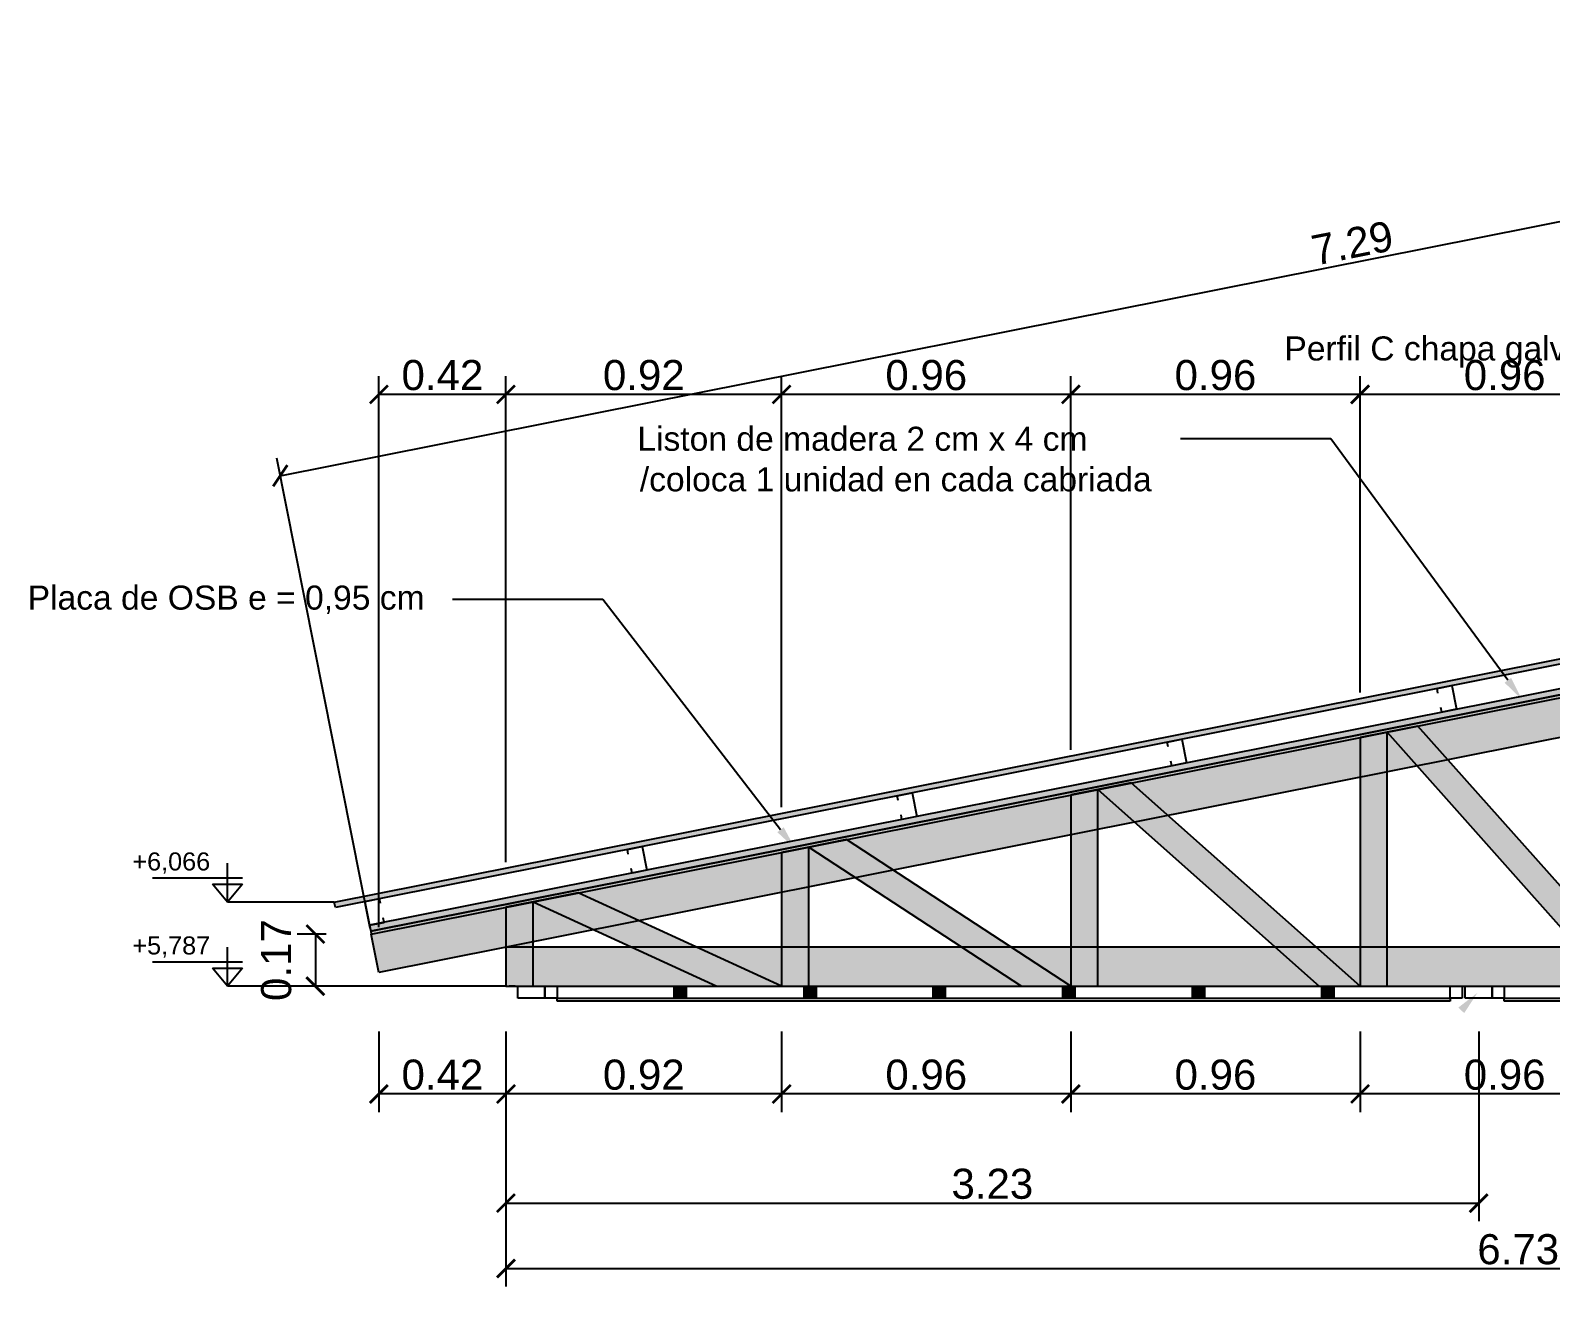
# Model space of a CAD drawing. Header units: millimetres. Extents: x 2924 to 6397, y 1555 to 1704.
# Drawn here: x 3143.06 to 3148.11, y 1623.37 to 1627.55 of the extents above; entities that cross this region are included whole.
import ezdxf

# ---------------------------------------------------------------- set-up
doc = ezdxf.new("R2010")
doc.units = ezdxf.units.MM
doc.header["$PDMODE"] = 35
doc.layers.get('Defpoints').update_dxf_attribs({"color": 230})
doc.layers.add('PT-MUROS', color=7, linetype='Continuous')
doc.styles.add('Arial10', font='arial.ttf', dxfattribs={"height": 0.1})
doc.styles.get("Standard").update_dxf_attribs({"font": 'arial.ttf'})
doc.dimstyles.new('COTA-1-50', dxfattribs={"dimtxt": 0.1, "dimasz": 0.06, "dimexe": 0.06, "dimexo": 0.15, "dimgap": 0.0125, "dimtad": 1, "dimzin": 0, "dimdsep": 46, "dimtxsty": 'Arial10', "dimblk1": 'ARCHTICK', "dimblk2": 'ARCHTICK', "dimsah": 1, "dimcen": 0.09, "dimclrd": 7, "dimclre": 7, "dimclrt": 7, "dimazin": 0, "dimtfac": 1, "dimtofl": 0, "dimtmove": 2, "dimatfit": 3, "dimldrblk": 'ARCHTICK', "dimfxl": 1, "dimtolj": 1, "dimtzin": 0, "dimarcsym": 0})

# ---------------------------------------------------------------- blocks, each defined once
blk = doc.blocks.new('_ARCHTICK')
at = {"color": 0, "linetype": 'ByBlock', "const_width": 0.15}
blk.add_lwpolyline([(-0.5, -0.5), (0.5, 0.5)], dxfattribs=at)
blk = doc.blocks.new('*D322')
at = {"layer": 'Defpoints', "color": 0, "transparency": 16777216}
for p in [(3147.4807, 1624.3682), (3148.4424, 1624.3682), (3147.4807, 1624.0102)]:
    blk.add_point(p, dxfattribs=at)
at = {"layer": 'PT-MUROS', "color": 7, "lineweight": -2, "transparency": 16777216}
for p, q in [((3147.4807, 1624.2182), (3147.4807, 1623.9502)), ((3148.4424, 1624.2182), (3148.4424, 1623.9502)), ((3148.4424, 1624.0102), (3147.4807, 1624.0102))]:
    blk.add_line(p, q, dxfattribs=at)
at = {"layer": 'PT-MUROS', "color": 7, "lineweight": -2, "transparency": 16777216, "xscale": 0.06, "yscale": 0.06, "zscale": 0.06, "rotation": 180}
blk.add_blockref('_ARCHTICK', (3147.4807, 1624.0102), dxfattribs=at)
at = {"layer": 'PT-MUROS', "color": 7, "lineweight": -2, "transparency": 16777216, "xscale": 0.06, "yscale": 0.06, "zscale": 0.06}
blk.add_blockref('_ARCHTICK', (3148.4424, 1624.0102), dxfattribs=at)
at = {"layer": 'PT-MUROS', "color": 7, "transparency": 16777216, "insert": (3147.9615, 1624.0737), "char_height": 0.1, "attachment_point": 5, "style": 'Arial10'}
blk.add_mtext('\\A1;0.96', dxfattribs=at)
blk = doc.blocks.new('*D323')
at = {"layer": 'Defpoints', "color": 0, "transparency": 16777216}
for p in [(3146.519, 1624.3682), (3147.4807, 1624.3682), (3146.519, 1624.0102)]:
    blk.add_point(p, dxfattribs=at)
at = {"layer": 'PT-MUROS', "color": 7, "lineweight": -2, "transparency": 16777216}
for p, q in [((3146.519, 1624.2182), (3146.519, 1623.9502)), ((3147.4807, 1624.2182), (3147.4807, 1623.9502)), ((3147.4807, 1624.0102), (3146.519, 1624.0102))]:
    blk.add_line(p, q, dxfattribs=at)
at = {"layer": 'PT-MUROS', "color": 7, "lineweight": -2, "transparency": 16777216, "xscale": 0.06, "yscale": 0.06, "zscale": 0.06, "rotation": 180}
blk.add_blockref('_ARCHTICK', (3146.519, 1624.0102), dxfattribs=at)
at = {"layer": 'PT-MUROS', "color": 7, "lineweight": -2, "transparency": 16777216, "xscale": 0.06, "yscale": 0.06, "zscale": 0.06}
blk.add_blockref('_ARCHTICK', (3147.4807, 1624.0102), dxfattribs=at)
at = {"layer": 'PT-MUROS', "color": 7, "transparency": 16777216, "insert": (3146.9998, 1624.0737), "char_height": 0.1, "attachment_point": 5, "style": 'Arial10'}
blk.add_mtext('\\A1;0.96', dxfattribs=at)
blk = doc.blocks.new('*D324')
at = {"layer": 'Defpoints', "color": 0, "transparency": 16777216}
for p in [(3145.5572, 1624.3682), (3146.519, 1624.3682), (3145.5572, 1624.0102)]:
    blk.add_point(p, dxfattribs=at)
at = {"layer": 'PT-MUROS', "color": 7, "lineweight": -2, "transparency": 16777216}
for p, q in [((3145.5572, 1624.2182), (3145.5572, 1623.9502)), ((3146.519, 1624.2182), (3146.519, 1623.9502)), ((3146.519, 1624.0102), (3145.5572, 1624.0102))]:
    blk.add_line(p, q, dxfattribs=at)
at = {"layer": 'PT-MUROS', "color": 7, "lineweight": -2, "transparency": 16777216, "xscale": 0.06, "yscale": 0.06, "zscale": 0.06, "rotation": 180}
blk.add_blockref('_ARCHTICK', (3145.5572, 1624.0102), dxfattribs=at)
at = {"layer": 'PT-MUROS', "color": 7, "lineweight": -2, "transparency": 16777216, "xscale": 0.06, "yscale": 0.06, "zscale": 0.06}
blk.add_blockref('_ARCHTICK', (3146.519, 1624.0102), dxfattribs=at)
at = {"layer": 'PT-MUROS', "color": 7, "transparency": 16777216, "insert": (3146.0381, 1624.0737), "char_height": 0.1, "attachment_point": 5, "style": 'Arial10'}
blk.add_mtext('\\A1;0.96', dxfattribs=at)
blk = doc.blocks.new('*D325')
at = {"layer": 'Defpoints', "color": 0, "transparency": 16777216}
for p in [(3144.6405, 1624.3682), (3145.5572, 1624.3682), (3144.6405, 1624.0102)]:
    blk.add_point(p, dxfattribs=at)
at = {"layer": 'PT-MUROS', "color": 7, "lineweight": -2, "transparency": 16777216}
for p, q in [((3144.6405, 1624.2182), (3144.6405, 1623.9502)), ((3145.5572, 1624.2182), (3145.5572, 1623.9502)), ((3145.5572, 1624.0102), (3144.6405, 1624.0102))]:
    blk.add_line(p, q, dxfattribs=at)
at = {"layer": 'PT-MUROS', "color": 7, "lineweight": -2, "transparency": 16777216, "xscale": 0.06, "yscale": 0.06, "zscale": 0.06, "rotation": 180}
blk.add_blockref('_ARCHTICK', (3144.6405, 1624.0102), dxfattribs=at)
at = {"layer": 'PT-MUROS', "color": 7, "lineweight": -2, "transparency": 16777216, "xscale": 0.06, "yscale": 0.06, "zscale": 0.06}
blk.add_blockref('_ARCHTICK', (3145.5572, 1624.0102), dxfattribs=at)
at = {"layer": 'PT-MUROS', "color": 7, "transparency": 16777216, "insert": (3145.0989, 1624.0737), "char_height": 0.1, "attachment_point": 5, "style": 'Arial10'}
blk.add_mtext('\\A1;0.92', dxfattribs=at)
blk = doc.blocks.new('*D326')
at = {"layer": 'Defpoints', "color": 0, "transparency": 16777216}
for p in [(3144.2179, 1624.3682), (3144.6405, 1624.3682), (3144.2179, 1624.0102)]:
    blk.add_point(p, dxfattribs=at)
at = {"layer": 'PT-MUROS', "color": 7, "lineweight": -2, "transparency": 16777216}
for p, q in [((3144.2179, 1624.2182), (3144.2179, 1623.9502)), ((3144.6405, 1624.2182), (3144.6405, 1623.9502)), ((3144.6405, 1624.0102), (3144.2179, 1624.0102))]:
    blk.add_line(p, q, dxfattribs=at)
at = {"layer": 'PT-MUROS', "color": 7, "lineweight": -2, "transparency": 16777216, "xscale": 0.06, "yscale": 0.06, "zscale": 0.06, "rotation": 180}
blk.add_blockref('_ARCHTICK', (3144.2179, 1624.0102), dxfattribs=at)
at = {"layer": 'PT-MUROS', "color": 7, "lineweight": -2, "transparency": 16777216, "xscale": 0.06, "yscale": 0.06, "zscale": 0.06}
blk.add_blockref('_ARCHTICK', (3144.6405, 1624.0102), dxfattribs=at)
at = {"layer": 'PT-MUROS', "color": 7, "transparency": 16777216, "insert": (3144.4292, 1624.0737), "char_height": 0.1, "attachment_point": 5, "style": 'Arial10'}
blk.add_mtext('\\A1;0.42', dxfattribs=at)
blk = doc.blocks.new('*D330')
at = {"layer": 'Defpoints', "color": 0, "transparency": 16777216}
for p in [(3147.4807, 1626.3355), (3148.4424, 1625.3861), (3147.4807, 1625.195)]:
    blk.add_point(p, dxfattribs=at)
at = {"layer": 'PT-MUROS', "color": 7, "lineweight": -2, "transparency": 16777216}
for p, q in [((3147.4807, 1625.345), (3147.4807, 1626.3955)), ((3148.4424, 1625.5361), (3148.4424, 1626.3955)), ((3148.4424, 1626.3355), (3147.4807, 1626.3355))]:
    blk.add_line(p, q, dxfattribs=at)
at = {"layer": 'PT-MUROS', "color": 7, "lineweight": -2, "transparency": 16777216, "xscale": 0.06, "yscale": 0.06, "zscale": 0.06, "rotation": 180}
blk.add_blockref('_ARCHTICK', (3147.4807, 1626.3355), dxfattribs=at)
at = {"layer": 'PT-MUROS', "color": 7, "lineweight": -2, "transparency": 16777216, "xscale": 0.06, "yscale": 0.06, "zscale": 0.06}
blk.add_blockref('_ARCHTICK', (3148.4424, 1626.3355), dxfattribs=at)
at = {"layer": 'PT-MUROS', "color": 7, "transparency": 16777216, "insert": (3147.9615, 1626.399), "char_height": 0.1, "attachment_point": 5, "style": 'Arial10'}
blk.add_mtext('\\A1;0.96', dxfattribs=at)
blk = doc.blocks.new('*D331')
at = {"layer": 'Defpoints', "color": 0, "transparency": 16777216}
for p in [(3146.519, 1626.3355), (3147.4807, 1625.195), (3146.519, 1625.004)]:
    blk.add_point(p, dxfattribs=at)
at = {"layer": 'PT-MUROS', "color": 7, "lineweight": -2, "transparency": 16777216}
for p, q in [((3146.519, 1625.154), (3146.519, 1626.3955)), ((3147.4807, 1625.345), (3147.4807, 1626.3955)), ((3147.4807, 1626.3355), (3146.519, 1626.3355))]:
    blk.add_line(p, q, dxfattribs=at)
at = {"layer": 'PT-MUROS', "color": 7, "lineweight": -2, "transparency": 16777216, "xscale": 0.06, "yscale": 0.06, "zscale": 0.06, "rotation": 180}
blk.add_blockref('_ARCHTICK', (3146.519, 1626.3355), dxfattribs=at)
at = {"layer": 'PT-MUROS', "color": 7, "lineweight": -2, "transparency": 16777216, "xscale": 0.06, "yscale": 0.06, "zscale": 0.06}
blk.add_blockref('_ARCHTICK', (3147.4807, 1626.3355), dxfattribs=at)
at = {"layer": 'PT-MUROS', "color": 7, "transparency": 16777216, "insert": (3146.9998, 1626.399), "char_height": 0.1, "attachment_point": 5, "style": 'Arial10'}
blk.add_mtext('\\A1;0.96', dxfattribs=at)
blk = doc.blocks.new('*D332')
at = {"layer": 'Defpoints', "color": 0, "transparency": 16777216}
for p in [(3145.5572, 1626.3355), (3146.519, 1625.004), (3145.5572, 1624.8129)]:
    blk.add_point(p, dxfattribs=at)
at = {"layer": 'PT-MUROS', "color": 7, "lineweight": -2, "transparency": 16777216}
for p, q in [((3145.5572, 1624.9629), (3145.5572, 1626.3955)), ((3146.519, 1625.154), (3146.519, 1626.3955)), ((3146.519, 1626.3355), (3145.5572, 1626.3355))]:
    blk.add_line(p, q, dxfattribs=at)
at = {"layer": 'PT-MUROS', "color": 7, "lineweight": -2, "transparency": 16777216, "xscale": 0.06, "yscale": 0.06, "zscale": 0.06, "rotation": 180}
blk.add_blockref('_ARCHTICK', (3145.5572, 1626.3355), dxfattribs=at)
at = {"layer": 'PT-MUROS', "color": 7, "lineweight": -2, "transparency": 16777216, "xscale": 0.06, "yscale": 0.06, "zscale": 0.06}
blk.add_blockref('_ARCHTICK', (3146.519, 1626.3355), dxfattribs=at)
at = {"layer": 'PT-MUROS', "color": 7, "transparency": 16777216, "insert": (3146.0381, 1626.399), "char_height": 0.1, "attachment_point": 5, "style": 'Arial10'}
blk.add_mtext('\\A1;0.96', dxfattribs=at)
blk = doc.blocks.new('*D333')
at = {"layer": 'Defpoints', "color": 0, "transparency": 16777216}
for p in [(3144.6405, 1626.3355), (3145.5572, 1624.8129), (3144.6405, 1624.6308)]:
    blk.add_point(p, dxfattribs=at)
at = {"layer": 'PT-MUROS', "color": 7, "lineweight": -2, "transparency": 16777216}
for p, q in [((3144.6405, 1624.7808), (3144.6405, 1626.3955)), ((3145.5572, 1624.9629), (3145.5572, 1626.3955)), ((3145.5572, 1626.3355), (3144.6405, 1626.3355))]:
    blk.add_line(p, q, dxfattribs=at)
at = {"layer": 'PT-MUROS', "color": 7, "lineweight": -2, "transparency": 16777216, "xscale": 0.06, "yscale": 0.06, "zscale": 0.06, "rotation": 180}
blk.add_blockref('_ARCHTICK', (3144.6405, 1626.3355), dxfattribs=at)
at = {"layer": 'PT-MUROS', "color": 7, "lineweight": -2, "transparency": 16777216, "xscale": 0.06, "yscale": 0.06, "zscale": 0.06}
blk.add_blockref('_ARCHTICK', (3145.5572, 1626.3355), dxfattribs=at)
at = {"layer": 'PT-MUROS', "color": 7, "transparency": 16777216, "insert": (3145.0989, 1626.399), "char_height": 0.1, "attachment_point": 5, "style": 'Arial10'}
blk.add_mtext('\\A1;0.92', dxfattribs=at)
blk = doc.blocks.new('*D334')
at = {"layer": 'Defpoints', "color": 0, "transparency": 16777216}
for p in [(3144.2179, 1626.3355), (3144.6405, 1624.6308), (3144.2179, 1624.4144)]:
    blk.add_point(p, dxfattribs=at)
at = {"layer": 'PT-MUROS', "color": 7, "lineweight": -2, "transparency": 16777216}
for p, q in [((3144.2179, 1624.5644), (3144.2179, 1626.3955)), ((3144.6405, 1624.7808), (3144.6405, 1626.3955)), ((3144.6405, 1626.3355), (3144.2179, 1626.3355))]:
    blk.add_line(p, q, dxfattribs=at)
at = {"layer": 'PT-MUROS', "color": 7, "lineweight": -2, "transparency": 16777216, "xscale": 0.06, "yscale": 0.06, "zscale": 0.06, "rotation": 180}
blk.add_blockref('_ARCHTICK', (3144.2179, 1626.3355), dxfattribs=at)
at = {"layer": 'PT-MUROS', "color": 7, "lineweight": -2, "transparency": 16777216, "xscale": 0.06, "yscale": 0.06, "zscale": 0.06}
blk.add_blockref('_ARCHTICK', (3144.6405, 1626.3355), dxfattribs=at)
at = {"layer": 'PT-MUROS', "color": 7, "transparency": 16777216, "insert": (3144.4292, 1626.399), "char_height": 0.1, "attachment_point": 5, "style": 'Arial10'}
blk.add_mtext('\\A1;0.42', dxfattribs=at)
blk = doc.blocks.new('*D336')
at = {"layer": 'Defpoints', "color": 0, "transparency": 16777216}
for p in [(3144.1926, 1624.5418), (3144.0067, 1624.3682), (3144.1926, 1624.3682)]:
    blk.add_point(p, dxfattribs=at)
at = {"layer": 'PT-MUROS', "color": 7, "lineweight": -2, "transparency": 16777216}
for p, q in [((3144.0426, 1624.5418), (3143.9467, 1624.5418)), ((3144.0067, 1624.5418), (3144.0067, 1624.3682)), ((3144.0426, 1624.3682), (3143.9467, 1624.3682))]:
    blk.add_line(p, q, dxfattribs=at)
at = {"layer": 'PT-MUROS', "color": 7, "lineweight": -2, "transparency": 16777216, "xscale": 0.06, "yscale": 0.06, "zscale": 0.06}
for p, rotation in [((3144.0067, 1624.5418), 90), ((3144.0067, 1624.3682), 270)]:
    blk.add_blockref('_ARCHTICK', p, dxfattribs=dict(at, rotation=rotation))
at = {"layer": 'PT-MUROS', "color": 7, "transparency": 16777216, "insert": (3143.8769, 1624.455), "char_height": 0.1, "attachment_point": 5, "rotation": 90, "style": 'Arial10'}
blk.add_mtext('\\A1;0.17', dxfattribs=at)
blk = doc.blocks.new('*D337')
at = {"layer": 'Defpoints', "color": 0, "transparency": 16777216}
for p in [(3144.6405, 1624.3682), (3147.8752, 1624.3682), (3147.8752, 1623.6474)]:
    blk.add_point(p, dxfattribs=at)
at = {"layer": 'PT-MUROS', "color": 7, "lineweight": -2, "transparency": 16777216}
for p, q in [((3144.6405, 1624.2182), (3144.6405, 1623.5874)), ((3147.8752, 1624.2182), (3147.8752, 1623.5874)), ((3144.6405, 1623.6474), (3147.8752, 1623.6474))]:
    blk.add_line(p, q, dxfattribs=at)
at = {"layer": 'PT-MUROS', "color": 7, "lineweight": -2, "transparency": 16777216, "xscale": 0.06, "yscale": 0.06, "zscale": 0.06, "rotation": 180}
blk.add_blockref('_ARCHTICK', (3144.6405, 1623.6474), dxfattribs=at)
at = {"layer": 'PT-MUROS', "color": 7, "lineweight": -2, "transparency": 16777216, "xscale": 0.06, "yscale": 0.06, "zscale": 0.06}
blk.add_blockref('_ARCHTICK', (3147.8752, 1623.6474), dxfattribs=at)
at = {"layer": 'PT-MUROS', "color": 7, "transparency": 16777216, "insert": (3146.2579, 1623.711), "char_height": 0.1, "attachment_point": 5, "style": 'Arial10'}
blk.add_mtext('\\A1;3.23', dxfattribs=at)
blk = doc.blocks.new('*D338')
at = {"layer": 'Defpoints', "color": 0, "transparency": 16777216}
for p in [(3144.6405, 1624.3682), (3151.3725, 1624.3682), (3151.3725, 1623.4299)]:
    blk.add_point(p, dxfattribs=at)
at = {"layer": 'PT-MUROS', "color": 7, "lineweight": -2, "transparency": 16777216}
for p, q in [((3144.6405, 1624.2182), (3144.6405, 1623.3699)), ((3151.3725, 1624.2182), (3151.3725, 1623.3699)), ((3144.6405, 1623.4299), (3151.3725, 1623.4299))]:
    blk.add_line(p, q, dxfattribs=at)
at = {"layer": 'PT-MUROS', "color": 7, "lineweight": -2, "transparency": 16777216, "xscale": 0.06, "yscale": 0.06, "zscale": 0.06, "rotation": 180}
blk.add_blockref('_ARCHTICK', (3144.6405, 1623.4299), dxfattribs=at)
at = {"layer": 'PT-MUROS', "color": 7, "lineweight": -2, "transparency": 16777216, "xscale": 0.06, "yscale": 0.06, "zscale": 0.06}
blk.add_blockref('_ARCHTICK', (3151.3725, 1623.4299), dxfattribs=at)
at = {"layer": 'PT-MUROS', "color": 7, "transparency": 16777216, "insert": (3148.0065, 1623.4935), "char_height": 0.1, "attachment_point": 5, "style": 'Arial10'}
blk.add_mtext('\\A1;6.73', dxfattribs=at)
blk = doc.blocks.new('*D339')
at = {"layer": 'Defpoints', "color": 0, "transparency": 16777216}
for p in [(3151.0446, 1627.4864), (3151.3725, 1625.8357), (3144.2179, 1624.4143)]:
    blk.add_point(p, dxfattribs=at)
at = {"layer": 'PT-MUROS', "color": 7, "lineweight": -2, "transparency": 16777216}
for p, q in [((3151.3433, 1625.9828), (3151.0329, 1627.5452)), ((3143.8899, 1626.065), (3151.0446, 1627.4864)), ((3144.1887, 1624.5614), (3143.8783, 1626.1238))]:
    blk.add_line(p, q, dxfattribs=at)
at = {"layer": 'PT-MUROS', "color": 7, "lineweight": -2, "transparency": 16777216, "xscale": 0.06, "yscale": 0.06, "zscale": 0.06}
for p, rotation in [((3151.0446, 1627.4864), 11.23672013460263), ((3143.8899, 1626.065), 191.2367201346026)]:
    blk.add_blockref('_ARCHTICK', p, dxfattribs=dict(at, rotation=rotation))
at = {"layer": 'PT-MUROS', "color": 7, "transparency": 16777216, "insert": (3147.4549, 1626.838), "char_height": 0.1, "attachment_point": 5, "rotation": 11.2367, "style": 'Arial10'}
blk.add_mtext('\\A1;7.29', dxfattribs=at)

msp = doc.modelspace()

# ---------------------------------------------------------------- hatches: boundary and pattern name
at = {"layer": 'PT-MUROS'}
h = msp.add_hatch(color=5, dxfattribs=at)
h.dxf.hatch_style = 1
h.paths.add_polyline_path([(3151.4377, 1626.1112), (3151.4412, 1626.0935), (3144.0731, 1624.6297), (3144.0696, 1624.6473)])
at = {"layer": 'PT-MUROS', "true_color": 0x9898cc}
h = msp.add_hatch(color=253, dxfattribs=at)
h.dxf.hatch_style = 1
h.paths.add_polyline_path([(3151.3725, 1625.9779), (3151.3725, 1625.9983), (3144.1868, 1624.5707), (3144.1907, 1624.5511)])
at = {"layer": 'PT-MUROS'}
h = msp.add_hatch(color=1, dxfattribs=at)
h.dxf.hatch_style = 1
h.paths.add_polyline_path([(3151.3725, 1625.9682), (3151.3725, 1625.9779), (3144.1907, 1624.5511), (3144.1926, 1624.5418)])
at = {"layer": 'PT-MUROS', "true_color": 0xfecc66}
h = msp.add_hatch(color=31, dxfattribs=at)
h.dxf.hatch_style = 1
h.paths.add_polyline_path([(3151.3725, 1624.4982), (3144.6405, 1624.4982), (3144.6405, 1624.3682), (3151.3725, 1624.3682)])
h.paths.add_polyline_path([(3151.3725, 1625.9682), (3151.3725, 1625.8357), (3144.2179, 1624.4144), (3144.1926, 1624.5418)])
at = {"layer": 'PT-MUROS', "true_color": 0xcd6928}
h = msp.add_hatch(color=32, dxfattribs=at)
h.dxf.hatch_style = 1
h.paths.add_polyline_path([(3148.6298, 1625.4233), (3148.5324, 1625.404), (3149.2925, 1624.3682), (3149.4041, 1624.3682)])
h.paths.add_polyline_path([(3149.5885, 1625.6138), (3149.4941, 1625.595), (3150.2597, 1624.3682), (3150.3658, 1624.3682)])
h.paths.add_polyline_path([(3150.4558, 1625.7861), (3150.5476, 1625.8043), (3151.2825, 1624.3682), (3151.1814, 1624.3682)])
h.paths.add_polyline_path([(3148.5324, 1625.404), (3148.4424, 1625.3861), (3148.4424, 1624.3682), (3148.5324, 1624.3682)])
h.paths.add_polyline_path([(3149.4941, 1625.595), (3149.4041, 1625.5772), (3149.4041, 1624.3682), (3149.4941, 1624.3682)])
h.paths.add_polyline_path([(3150.4558, 1625.7861), (3150.3658, 1625.7682), (3150.3658, 1624.3682), (3150.4558, 1624.3682)])
h.paths.add_polyline_path([(3146.7197, 1625.0438), (3146.609, 1625.0218), (3147.3451, 1624.3682), (3147.4807, 1624.3682)])
h.paths.add_polyline_path([(3147.673, 1625.2332), (3147.5707, 1625.2129), (3148.3219, 1624.3682), (3148.4424, 1624.3682)])
h.paths.add_polyline_path([(3146.609, 1625.0218), (3146.519, 1625.004), (3146.519, 1624.3682), (3146.609, 1624.3682)])
h.paths.add_polyline_path([(3147.5707, 1625.2129), (3147.4807, 1625.195), (3147.4807, 1624.3682), (3147.5707, 1624.3682)])
h.paths.add_polyline_path([(3145.7734, 1624.8558), (3145.6472, 1624.8308), (3146.3545, 1624.3682), (3146.519, 1624.3682)])
h.paths.add_polyline_path([(3145.6472, 1624.8308), (3145.5572, 1624.8129), (3145.5572, 1624.3682), (3145.6472, 1624.3682)])
h.paths.add_polyline_path([(3144.8811, 1624.6786), (3144.7305, 1624.6487), (3145.3415, 1624.3682), (3145.5572, 1624.3682)])
h.paths.add_polyline_path([(3144.7305, 1624.6487), (3144.6405, 1624.6308), (3144.6405, 1624.3682), (3144.7305, 1624.3682)])
h.paths.add_polyline_path([(3151.3725, 1625.9682), (3151.2825, 1625.9503), (3151.2825, 1624.3682), (3151.3725, 1624.3682)])
at = {"layer": 'PT-MUROS', "true_color": 0xf7f281}
h = msp.add_hatch(color=51, dxfattribs=at)
h.dxf.hatch_style = 1
h.paths.add_polyline_path([(3145.2002, 1624.3687), (3145.2402, 1624.3687), (3145.2402, 1624.3282), (3145.2002, 1624.3282)])
h = msp.add_hatch(color=51, dxfattribs=at)
h.dxf.hatch_style = 1
h.paths.add_polyline_path([(3145.632, 1624.3687), (3145.672, 1624.3687), (3145.672, 1624.3282), (3145.632, 1624.3282)])
h = msp.add_hatch(color=51, dxfattribs=at)
h.dxf.hatch_style = 1
h.paths.add_polyline_path([(3146.0615, 1624.3682), (3146.1015, 1624.3682), (3146.1015, 1624.3277), (3146.0615, 1624.3277)])
h = msp.add_hatch(color=51, dxfattribs=at)
h.dxf.hatch_style = 1
h.paths.add_polyline_path([(3146.4922, 1624.3682), (3146.5322, 1624.3682), (3146.5322, 1624.3277), (3146.4922, 1624.3277)])
h = msp.add_hatch(color=51, dxfattribs=at)
h.dxf.hatch_style = 1
h.paths.add_polyline_path([(3146.9229, 1624.3682), (3146.9629, 1624.3682), (3146.9629, 1624.3277), (3146.9229, 1624.3277)])
h = msp.add_hatch(color=51, dxfattribs=at)
h.dxf.hatch_style = 1
h.paths.add_polyline_path([(3147.3535, 1624.3682), (3147.3935, 1624.3682), (3147.3935, 1624.3277), (3147.3535, 1624.3277)])

# ---------------------------------------------------------------- linework, layer by layer
at = {"layer": 'PT-MUROS', "linetype": 'ByBlock', "lineweight": -2}
for p, q in [((3147.3833, 1626.1875), (3146.8833, 1626.1875)), ((3147.9721, 1625.3851), (3147.3833, 1626.1875)), ((3144.9628, 1625.6535), (3144.4628, 1625.6535)), ((3145.5534, 1624.8885), (3144.9628, 1625.6535))]:
    msp.add_line(p, q, dxfattribs=at)
at = {"layer": 'PT-MUROS'}
for p, q in [((3144.0696, 1624.6473), (3151.4377, 1626.1112)), ((3151.4412, 1626.0935), (3144.0731, 1624.6297)), ((3151.3725, 1625.9983), (3144.1868, 1624.5707)), ((3151.3725, 1625.9779), (3144.1907, 1624.5511)), ((3144.1907, 1624.5511), (3151.3725, 1625.9779)), ((3144.1926, 1624.5418), (3151.3725, 1625.9682)), ((3144.1926, 1624.5418), (3151.3725, 1625.9682)), ((3151.3725, 1625.8357), (3144.2179, 1624.4144)), ((3147.673, 1625.2332), (3147.5707, 1625.2129)), ((3148.4424, 1624.3682), (3147.673, 1625.2332)), ((3147.5707, 1625.2129), (3147.4807, 1625.195)), ((3147.4807, 1625.195), (3147.4807, 1624.3682)), ((3147.5707, 1624.3682), (3147.5707, 1625.2129)), ((3147.5707, 1625.2129), (3148.3219, 1624.3682)), ((3146.7197, 1625.0438), (3146.609, 1625.0218)), ((3147.4807, 1624.3682), (3146.7197, 1625.0438)), ((3146.609, 1625.0218), (3146.519, 1625.004)), ((3146.519, 1625.004), (3146.519, 1624.3682)), ((3146.609, 1624.3682), (3146.609, 1625.0218)), ((3146.609, 1625.0218), (3147.3451, 1624.3682)), ((3145.6472, 1624.8308), (3145.5572, 1624.8129)), ((3145.7734, 1624.8558), (3145.6472, 1624.8308)), ((3145.6472, 1624.3682), (3145.6472, 1624.8308)), ((3145.6472, 1624.8308), (3146.3545, 1624.3682)), ((3146.519, 1624.3682), (3145.7734, 1624.8558)), ((3143.7148, 1624.6473), (3143.7148, 1624.7773)), ((3145.5572, 1624.8129), (3145.5572, 1624.3682)), ((3143.7648, 1624.7273), (3143.4648, 1624.7273)), ((3143.7148, 1624.6473), (3143.6648, 1624.7073)), ((3143.6648, 1624.7073), (3143.7648, 1624.7073)), ((3143.7648, 1624.7073), (3143.7148, 1624.6473)), ((3144.8811, 1624.6786), (3144.7305, 1624.6487)), ((3145.5572, 1624.3682), (3144.8811, 1624.6786)), ((3144.0696, 1624.6473), (3143.7148, 1624.6473)), ((3144.0731, 1624.6297), (3144.0696, 1624.6473)), ((3144.7305, 1624.6487), (3144.6405, 1624.6308)), ((3144.6405, 1624.6308), (3144.6405, 1624.3682)), ((3144.7305, 1624.3682), (3144.7305, 1624.6487)), ((3144.7305, 1624.6487), (3145.3415, 1624.3682)), ((3144.1868, 1624.5707), (3144.1907, 1624.5511)), ((3144.1907, 1624.5511), (3144.1926, 1624.5418)), ((3144.2179, 1624.4144), (3144.1926, 1624.5418)), ((3143.7148, 1624.3682), (3143.7148, 1624.4982)), ((3151.3725, 1624.4982), (3144.6405, 1624.4982)), ((3144.6405, 1624.4982), (3144.6405, 1624.3682)), ((3143.7648, 1624.4482), (3143.4648, 1624.4482)), ((3143.7148, 1624.3682), (3143.6648, 1624.4282)), ((3143.6648, 1624.4282), (3143.7648, 1624.4282)), ((3143.7648, 1624.4282), (3143.7148, 1624.3682)), ((3144.6405, 1624.3682), (3143.7148, 1624.3682)), ((3144.6405, 1624.3682), (3151.3725, 1624.3682)), ((3144.6405, 1624.3682), (3144.7305, 1624.3682)), ((3144.6405, 1624.3682), (3144.6507, 1624.3682)), ((3144.6707, 1624.3682), (3144.6507, 1624.3682)), ((3144.6707, 1624.3682), (3144.6802, 1624.3682)), ((3144.6802, 1624.3682), (3144.7702, 1624.3682)), ((3144.6802, 1624.3282), (3144.6802, 1624.3682)), ((3144.7702, 1624.3282), (3144.6802, 1624.3282)), ((3144.7702, 1624.3282), (3144.6802, 1624.3282)), ((3144.7702, 1624.3682), (3144.7702, 1624.3282)), ((3144.7702, 1624.3682), (3144.8102, 1624.3682)), ((3144.7702, 1624.3282), (3144.7702, 1624.3682)), ((3144.8102, 1624.3282), (3144.7702, 1624.3282)), ((3144.8102, 1624.3682), (3144.8102, 1624.3282)), ((3144.8102, 1624.3282), (3147.7807, 1624.3282)), ((3144.8102, 1624.3187), (3144.8102, 1624.3282)), ((3147.7807, 1624.3187), (3144.8102, 1624.3187)), ((3144.8227, 1624.3187), (3144.8102, 1624.3187)), ((3145.2002, 1624.3687), (3145.2402, 1624.3687)), ((3145.2002, 1624.3282), (3145.2002, 1624.3687)), ((3145.2402, 1624.3282), (3145.2002, 1624.3282)), ((3145.2402, 1624.3687), (3145.2402, 1624.3282)), ((3145.3415, 1624.3682), (3145.5572, 1624.3682)), ((3145.5572, 1624.3682), (3145.6472, 1624.3682)), ((3145.632, 1624.3687), (3145.672, 1624.3687)), ((3145.632, 1624.3282), (3145.632, 1624.3687)), ((3145.672, 1624.3282), (3145.632, 1624.3282)), ((3145.672, 1624.3687), (3145.672, 1624.3282)), ((3146.0615, 1624.3682), (3146.1015, 1624.3682)), ((3146.0615, 1624.3277), (3146.0615, 1624.3682)), ((3146.1015, 1624.3277), (3146.0615, 1624.3277)), ((3146.1015, 1624.3682), (3146.1015, 1624.3277)), ((3146.3545, 1624.3682), (3146.519, 1624.3682)), ((3146.4922, 1624.3682), (3146.5322, 1624.3682)), ((3146.4922, 1624.3277), (3146.4922, 1624.3682)), ((3146.5322, 1624.3277), (3146.4922, 1624.3277)), ((3146.519, 1624.3682), (3146.609, 1624.3682)), ((3146.5322, 1624.3682), (3146.5322, 1624.3277)), ((3146.9229, 1624.3682), (3146.9629, 1624.3682)), ((3146.9229, 1624.3277), (3146.9229, 1624.3682)), ((3146.9629, 1624.3277), (3146.9229, 1624.3277)), ((3146.9629, 1624.3682), (3146.9629, 1624.3277)), ((3147.3451, 1624.3682), (3147.4807, 1624.3682)), ((3147.3535, 1624.3682), (3147.3935, 1624.3682)), ((3147.3535, 1624.3277), (3147.3535, 1624.3682)), ((3147.3935, 1624.3277), (3147.3535, 1624.3277)), ((3147.3935, 1624.3682), (3147.3935, 1624.3277)), ((3147.4807, 1624.3682), (3147.5707, 1624.3682)), ((3147.7807, 1624.3187), (3147.7682, 1624.3187)), ((3147.7807, 1624.3682), (3147.8207, 1624.3682)), ((3147.7807, 1624.3282), (3147.7807, 1624.3682)), ((3147.7807, 1624.3282), (3147.7807, 1624.3187)), ((3147.8207, 1624.3282), (3147.7807, 1624.3282)), ((3147.8207, 1624.3682), (3147.8207, 1624.3282)), ((3147.8207, 1624.3682), (3147.8302, 1624.3682)), ((3147.8302, 1624.3682), (3147.9202, 1624.3682)), ((3147.8302, 1624.3282), (3147.8302, 1624.3682)), ((3147.9202, 1624.3282), (3147.8302, 1624.3282)), ((3147.9202, 1624.3282), (3147.8302, 1624.3282)), ((3147.9202, 1624.3682), (3147.9202, 1624.3282)), ((3147.9202, 1624.3682), (3147.9602, 1624.3682)), ((3147.9202, 1624.3282), (3147.9202, 1624.3682)), ((3147.9602, 1624.3282), (3147.9202, 1624.3282)), ((3147.9602, 1624.3682), (3147.9602, 1624.3282)), ((3147.9602, 1624.3282), (3151.3725, 1624.3282)), ((3147.9602, 1624.3187), (3147.9602, 1624.3282)), ((3151.3725, 1624.3187), (3147.9602, 1624.3187)), ((3147.9727, 1624.3187), (3147.9602, 1624.3187))]:
    msp.add_line(p, q, dxfattribs=at)
at = {"layer": 'PT-MUROS', "color": 18, "true_color": 0x000000}
for p, q in [((3147.7367, 1625.3575), (3147.7857, 1625.3673)), ((3147.7398, 1625.3418), (3147.7367, 1625.3575)), ((3147.7857, 1625.3673), (3147.8013, 1625.2888)), ((3147.7523, 1625.2791), (3147.7492, 1625.2948)), ((3147.8013, 1625.2888), (3147.7523, 1625.2791)), ((3146.8392, 1625.1792), (3146.8882, 1625.189)), ((3146.8423, 1625.1635), (3146.8392, 1625.1792)), ((3146.8882, 1625.189), (3146.9038, 1625.1105)), ((3146.8548, 1625.1008), (3146.8517, 1625.1165)), ((3146.9038, 1625.1105), (3146.8548, 1625.1008)), ((3145.9417, 1625.0009), (3145.9907, 1625.0107)), ((3145.9448, 1624.9852), (3145.9417, 1625.0009)), ((3145.9907, 1625.0107), (3146.0063, 1624.9322)), ((3145.9573, 1624.9225), (3145.9542, 1624.9381)), ((3146.0063, 1624.9322), (3145.9573, 1624.9225)), ((3145.0442, 1624.8226), (3145.0932, 1624.8324)), ((3145.0932, 1624.8324), (3145.1088, 1624.7539)), ((3145.0473, 1624.8069), (3145.0442, 1624.8226)), ((3145.0598, 1624.7441), (3145.0567, 1624.7598)), ((3145.1088, 1624.7539), (3145.0598, 1624.7441)), ((3144.2203, 1624.6589), (3144.1712, 1624.6492)), ((3144.1712, 1624.6492), (3144.1868, 1624.5707)), ((3144.2234, 1624.6432), (3144.2203, 1624.6589)), ((3144.1868, 1624.5707), (3144.2359, 1624.5805)), ((3144.2359, 1624.5805), (3144.2327, 1624.5961))]:
    msp.add_line(p, q, dxfattribs=at)
at = {"layer": 'PT-MUROS'}
for points in [[(3147.9828, 1625.393), (3148.0194, 1625.3206), (3147.9613, 1625.3772)], [(3145.564, 1624.8966), (3145.6023, 1624.8252), (3145.5429, 1624.8803)], [(3147.8073, 1624.2971), (3147.8714, 1624.3468), (3147.8269, 1624.279)]]:
    msp.add_solid(points, dxfattribs=at)

# ---------------------------------------------------------------- texts
for s, height, p in [('Perfil C chapa galvanizada 80 x 50 x 15 x 1,6', 0.08, (3147.229, 1626.4481)), ('Liston de madera 2 cm x 4 cm', 0.08, (3145.0774, 1626.1479)), ('/coloca 1 unidad en cada cabriada', 0.08, (3145.0856, 1626.0132)), ('Placa de OSB e = 0,95 cm', 0.08, (3143.0499, 1625.62)), ('+6,066', 0.06, (3143.3982, 1624.753)), ('+5,787', 0.06, (3143.3982, 1624.4738))]:
    msp.add_text(s, height=height, dxfattribs=at).set_placement(p)

# ---------------------------------------------------------------- dimensions: what is measured, and where the dimension line sits
dim = msp.add_aligned_dim(p1=(3144.2179, 1624.4143), p2=(3151.3725, 1625.8357), distance=1.683, dimstyle='COTA-1-50', override={"dimfxl": 0.5, "dimarcsym": 1}, dxfattribs=at)
dim.commit()
dim.dimension.update_dxf_attribs({"geometry": '*D339', "text_midpoint": (3147.4549, 1626.838)})
for base, p1, p2, picture, middle in [((3144.2179, 1626.3355), (3144.6405, 1624.6308), (3144.2179, 1624.4144), '*D334', (3144.4292, 1626.399)), ((3144.6405, 1626.3355), (3145.5572, 1624.8129), (3144.6405, 1624.6308), '*D333', (3145.0989, 1626.399)), ((3145.5572, 1626.3355), (3146.519, 1625.004), (3145.5572, 1624.8129), '*D332', (3146.0381, 1626.399)), ((3146.519, 1626.3355), (3147.4807, 1625.195), (3146.519, 1625.004), '*D331', (3146.9998, 1626.399)), ((3147.4807, 1626.3355), (3148.4424, 1625.3861), (3147.4807, 1625.195), '*D330', (3147.9615, 1626.399)), ((3144.2179, 1624.0102), (3144.6405, 1624.3682), (3144.2179, 1624.3682), '*D326', (3144.4292, 1624.0737)), ((3144.6405, 1624.0102), (3145.5572, 1624.3682), (3144.6405, 1624.3682), '*D325', (3145.0989, 1624.0737)), ((3147.8752, 1623.6474), (3144.6405, 1624.3682), (3147.8752, 1624.3682), '*D337', (3146.2579, 1623.711)), ((3151.3725, 1623.4299), (3144.6405, 1624.3682), (3151.3725, 1624.3682), '*D338', (3148.0065, 1623.4935)), ((3145.5572, 1624.0102), (3146.519, 1624.3682), (3145.5572, 1624.3682), '*D324', (3146.0381, 1624.0737)), ((3146.519, 1624.0102), (3147.4807, 1624.3682), (3146.519, 1624.3682), '*D323', (3146.9998, 1624.0737)), ((3147.4807, 1624.0102), (3148.4424, 1624.3682), (3147.4807, 1624.3682), '*D322', (3147.9615, 1624.0737))]:
    dim = msp.add_linear_dim(base=base, p1=p1, p2=p2, dimstyle='COTA-1-50', override={"dimfxl": 0.5, "dimarcsym": 1}, dxfattribs=at)
    dim.commit()
    dim.dimension.update_dxf_attribs({"geometry": picture, "text_midpoint": middle})
dim = msp.add_linear_dim(base=(3144.0067, 1624.3682), p1=(3144.1926, 1624.5418), p2=(3144.1926, 1624.3682), angle=90, dimstyle='COTA-1-50', override={"dimfxl": 0.5, "dimarcsym": 1}, dxfattribs=at)
dim.commit()
dim.dimension.update_dxf_attribs({"geometry": '*D336', "text_midpoint": (3143.8769, 1624.455)})

doc.saveas('drawing.dxf')
